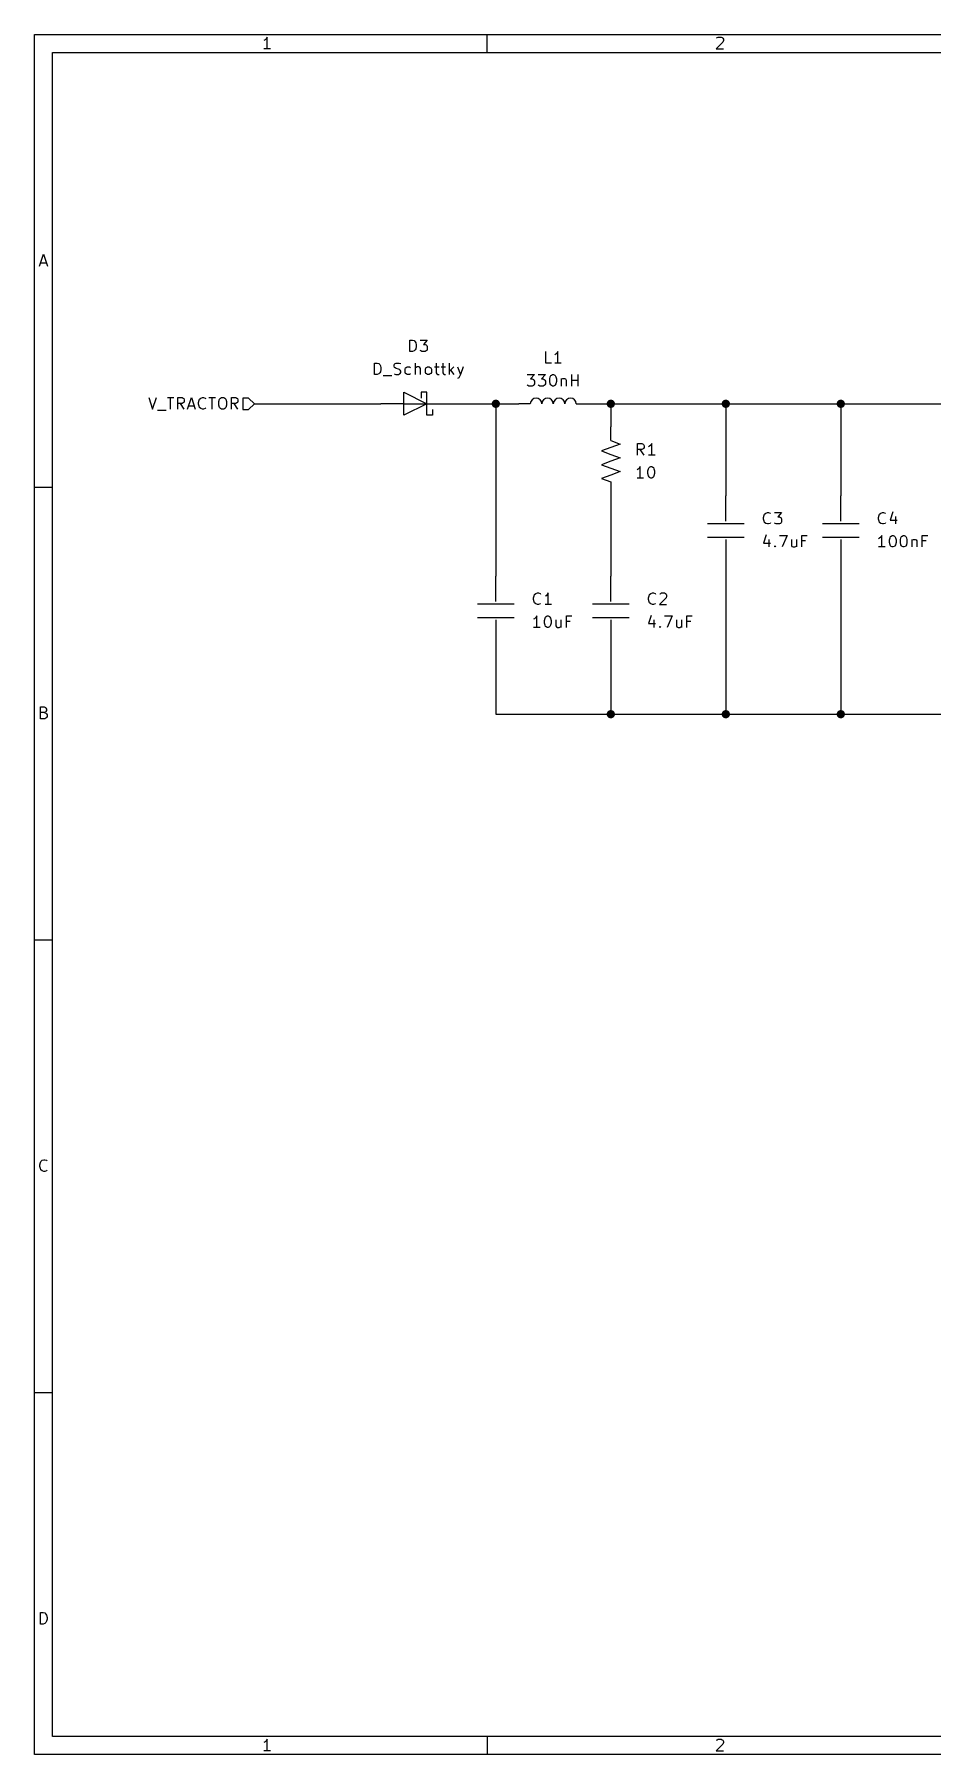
# Model space of a CAD drawing. Extents: x 0.4 to 11.3, y -7.9 to -0.4.
# Drawn here: x 0.39 to 4.3, y -7.87 to -0.39 of the extents above; entities that cross this region are included whole.
import ezdxf

# ---------------------------------------------------------------- set-up
doc = ezdxf.new("R2010")
doc.units = 0
doc.header["$MEASUREMENT"] = 0
for name, color, linetype in [('BROWN2', 54, 'CONTINUOUS'), ('CYAN2', 4, 'CONTINUOUS'), ('GREEN3', 91, 'CONTINUOUS'), ('RED2', 1, 'CONTINUOUS')]:
    doc.layers.add(name, color=color, linetype=linetype)

msp = doc.modelspace()

# ---------------------------------------------------------------- linework, layer by layer
at = {"layer": 'BROWN2', "linetype": 'CONTINUOUS'}
for p, q in [((0.8908, -1.9728), (0.9074, -2.0228)), ((0.9074, -2.0228), (0.9241, -1.9728)), ((0.9717, -1.9728), (1.0003, -1.9728)), ((0.986, -2.0228), (0.986, -1.9728)), ((1.017, -2.0228), (1.017, -1.9728)), ((1.017, -1.9728), (1.036, -1.9728)), ((1.036, -1.999), (1.017, -1.999)), ((1.0455, -2.0228), (1.0289, -1.999)), ((1.036, -1.9728), (1.0408, -1.9752)), ((1.0408, -1.9966), (1.036, -1.999)), ((1.0408, -1.9752), (1.0431, -1.9776)), ((1.0431, -1.9942), (1.0408, -1.9966)), ((1.0431, -1.9776), (1.0455, -1.9823)), ((1.0455, -1.9895), (1.0431, -1.9942)), ((1.0455, -1.9823), (1.0455, -1.9895)), ((1.0598, -2.0228), (1.0765, -1.9728)), ((1.0646, -2.0085), (1.0884, -2.0085)), ((1.0765, -1.9728), (1.0931, -2.0228)), ((1.1074, -1.9942), (1.1098, -1.9847)), ((1.1074, -2.0014), (1.1074, -1.9942)), ((1.1098, -2.0109), (1.1074, -2.0014)), ((1.1098, -1.9847), (1.1122, -1.9799)), ((1.1122, -2.0157), (1.1098, -2.0109)), ((1.1122, -1.9799), (1.117, -1.9752)), ((1.117, -2.0204), (1.1122, -2.0157)), ((1.117, -1.9752), (1.1241, -1.9728)), ((1.1241, -1.9728), (1.1289, -1.9728)), ((1.1289, -1.9728), (1.136, -1.9752)), ((1.136, -1.9752), (1.1384, -1.9776)), ((1.1384, -2.018), (1.136, -2.0204)), ((1.1527, -1.9728), (1.1812, -1.9728)), ((1.167, -2.0228), (1.167, -1.9728)), ((1.1955, -1.9895), (1.1979, -1.9799)), ((1.1955, -2.0061), (1.1955, -1.9895)), ((1.1979, -2.0157), (1.1955, -2.0061)), ((1.1979, -1.9799), (1.2027, -1.9752)), ((1.2027, -2.0204), (1.1979, -2.0157)), ((1.2027, -1.9752), (1.2074, -1.9728)), ((1.2074, -1.9728), (1.217, -1.9728)), ((1.217, -1.9728), (1.2217, -1.9752)), ((1.2217, -1.9752), (1.2265, -1.9799)), ((1.2265, -2.0157), (1.2217, -2.0204)), ((1.2265, -1.9799), (1.2289, -1.9895)), ((1.2289, -2.0061), (1.2265, -2.0157)), ((1.2289, -1.9895), (1.2289, -2.0061)), ((1.2503, -2.0228), (1.2503, -1.9728)), ((1.2503, -1.9728), (1.2693, -1.9728)), ((1.2693, -1.999), (1.2503, -1.999)), ((1.2789, -2.0228), (1.2622, -1.999)), ((1.2693, -1.9728), (1.2741, -1.9752)), ((1.2741, -1.9966), (1.2693, -1.999)), ((1.2741, -1.9752), (1.2765, -1.9776)), ((1.2765, -1.9942), (1.2741, -1.9966)), ((1.2765, -1.9776), (1.2789, -1.9823)), ((1.2789, -1.9895), (1.2765, -1.9942)), ((1.2789, -1.9823), (1.2789, -1.9895)), ((1.325, -1.975), (1.3, -1.975)), ((1.3, -1.975), (1.3, -2.025)), ((1.35, -2), (1.325, -1.975)), ((1.325, -2.025), (1.35, -2)), ((0.9289, -2.0276), (0.967, -2.0276)), ((1.1241, -2.0228), (1.117, -2.0204)), ((1.1289, -2.0228), (1.1241, -2.0228)), ((1.136, -2.0204), (1.1289, -2.0228)), ((1.2074, -2.0228), (1.2027, -2.0204)), ((1.217, -2.0228), (1.2074, -2.0228)), ((1.2217, -2.0204), (1.217, -2.0228)), ((1.3, -2.025), (1.325, -2.025))]:
    msp.add_line(p, q, dxfattribs=at)
at = {"layer": 'CYAN2', "linetype": 'CONTINUOUS'}
for p, q in [((2.0256, -1.7728), (2.0256, -1.7228)), ((2.0256, -1.7228), (2.0375, -1.7228)), ((2.0375, -1.7728), (2.0256, -1.7728)), ((2.0375, -1.7228), (2.0446, -1.7252)), ((2.0446, -1.7704), (2.0375, -1.7728)), ((2.0446, -1.7252), (2.0494, -1.7299)), ((2.0494, -1.7657), (2.0446, -1.7704)), ((2.0494, -1.7299), (2.0518, -1.7347)), ((2.0518, -1.7609), (2.0494, -1.7657)), ((2.0518, -1.7347), (2.0542, -1.7442)), ((2.0542, -1.7514), (2.0518, -1.7609)), ((2.0542, -1.7442), (2.0542, -1.7514)), ((2.0708, -1.7228), (2.1018, -1.7228)), ((2.0732, -1.7704), (2.0708, -1.768)), ((2.078, -1.7728), (2.0732, -1.7704)), ((2.0923, -1.7728), (2.078, -1.7728)), ((2.1018, -1.7228), (2.0851, -1.7418)), ((2.0851, -1.7418), (2.0923, -1.7418)), ((2.0923, -1.7418), (2.097, -1.7442)), ((2.097, -1.7704), (2.0923, -1.7728)), ((2.097, -1.7442), (2.0994, -1.7466)), ((2.0994, -1.768), (2.097, -1.7704)), ((2.0994, -1.7466), (2.1018, -1.7514)), ((2.1018, -1.7633), (2.0994, -1.768)), ((2.1018, -1.7514), (2.1018, -1.7633)), ((2.6179, -1.8228), (2.6179, -1.7728)), ((2.6607, -1.7847), (2.656, -1.7871)), ((2.6655, -1.7799), (2.6607, -1.7847)), ((2.6702, -1.7728), (2.6655, -1.7799)), ((2.6702, -1.8228), (2.6702, -1.7728)), ((1.872, -1.8728), (1.872, -1.8228)), ((1.872, -1.8228), (1.8839, -1.8228)), ((1.8839, -1.8228), (1.8911, -1.8252)), ((1.8911, -1.8252), (1.8958, -1.8299)), ((1.8958, -1.8657), (1.8911, -1.8704)), ((1.8958, -1.8299), (1.8982, -1.8347)), ((1.8982, -1.8609), (1.8958, -1.8657)), ((1.8982, -1.8347), (1.9006, -1.8442)), ((1.9006, -1.8514), (1.8982, -1.8609)), ((1.9006, -1.8442), (1.9006, -1.8514)), ((1.9577, -1.8323), (1.9601, -1.8276)), ((1.9577, -1.8371), (1.9577, -1.8323)), ((1.9601, -1.8418), (1.9577, -1.8371)), ((1.9601, -1.8276), (1.9625, -1.8252)), ((1.9625, -1.8442), (1.9601, -1.8418)), ((1.9625, -1.8252), (1.9673, -1.8228)), ((1.9673, -1.8466), (1.9625, -1.8442)), ((1.9673, -1.8228), (1.9792, -1.8228)), ((1.9768, -1.849), (1.9673, -1.8466)), ((1.9815, -1.8514), (1.9768, -1.849)), ((1.9792, -1.8228), (1.9863, -1.8252)), ((1.9839, -1.8538), (1.9815, -1.8514)), ((1.9815, -1.8704), (1.9839, -1.868)), ((1.9863, -1.8585), (1.9839, -1.8538)), ((1.9839, -1.868), (1.9863, -1.8633)), ((1.9863, -1.8633), (1.9863, -1.8585)), ((2.0054, -1.849), (2.0077, -1.8442)), ((2.0054, -1.8633), (2.0054, -1.849)), ((2.0077, -1.868), (2.0054, -1.8633)), ((2.0077, -1.8442), (2.0101, -1.8418)), ((2.0101, -1.8704), (2.0077, -1.868)), ((2.0101, -1.8418), (2.0149, -1.8395)), ((2.0149, -1.8395), (2.0244, -1.8395)), ((2.0244, -1.8395), (2.0292, -1.8418)), ((2.0506, -1.8728), (2.0506, -1.8228)), ((2.053, -1.8418), (2.0506, -1.8442)), ((2.0577, -1.8395), (2.053, -1.8418)), ((2.0649, -1.8395), (2.0577, -1.8395)), ((2.0696, -1.8418), (2.0649, -1.8395)), ((2.072, -1.8466), (2.0696, -1.8418)), ((2.072, -1.8728), (2.072, -1.8466)), ((2.0935, -1.849), (2.0958, -1.8442)), ((2.0935, -1.8633), (2.0935, -1.849)), ((2.0958, -1.868), (2.0935, -1.8633)), ((2.0958, -1.8442), (2.0982, -1.8418)), ((2.0982, -1.8704), (2.0958, -1.868)), ((2.0982, -1.8418), (2.103, -1.8395)), ((2.103, -1.8395), (2.1101, -1.8395)), ((2.1101, -1.8395), (2.1149, -1.8418)), ((2.1149, -1.8418), (2.1173, -1.8442)), ((2.1173, -1.868), (2.1149, -1.8704)), ((2.1173, -1.8442), (2.1196, -1.849)), ((2.1196, -1.8633), (2.1173, -1.868)), ((2.1196, -1.849), (2.1196, -1.8633)), ((2.1339, -1.8395), (2.153, -1.8395)), ((2.1411, -1.8228), (2.1411, -1.8657)), ((2.1411, -1.8657), (2.1434, -1.8704)), ((2.1625, -1.8395), (2.1815, -1.8395)), ((2.1696, -1.8228), (2.1696, -1.8657)), ((2.1696, -1.8657), (2.172, -1.8704)), ((2.1982, -1.8728), (2.1982, -1.8228)), ((2.2173, -1.8395), (2.1982, -1.8585)), ((2.203, -1.8538), (2.2173, -1.8728)), ((2.2339, -1.8395), (2.2458, -1.8728)), ((2.2577, -1.8395), (2.2458, -1.8728)), ((2.6417, -1.8228), (2.6179, -1.8228)), ((2.6845, -1.8228), (2.656, -1.8228)), ((1.8839, -1.8728), (1.872, -1.8728)), ((1.8911, -1.8704), (1.8839, -1.8728)), ((1.9101, -1.8776), (1.9482, -1.8776)), ((1.9577, -1.8704), (1.9649, -1.8728)), ((1.9649, -1.8728), (1.9768, -1.8728)), ((1.9768, -1.8728), (1.9815, -1.8704)), ((2.0149, -1.8728), (2.0101, -1.8704)), ((2.0244, -1.8728), (2.0149, -1.8728)), ((2.0292, -1.8704), (2.0244, -1.8728)), ((2.103, -1.8728), (2.0982, -1.8704)), ((2.1101, -1.8728), (2.103, -1.8728)), ((2.1149, -1.8704), (2.1101, -1.8728)), ((2.1434, -1.8704), (2.1482, -1.8728)), ((2.1482, -1.8728), (2.153, -1.8728)), ((2.172, -1.8704), (2.1768, -1.8728)), ((2.1768, -1.8728), (2.1815, -1.8728)), ((2.2387, -1.8871), (2.2339, -1.8895)), ((2.2411, -1.8847), (2.2387, -1.8871)), ((2.2458, -1.8728), (2.2411, -1.8847)), ((2.5369, -1.8728), (2.5679, -1.8728)), ((2.5393, -1.9204), (2.5369, -1.918)), ((2.544, -1.9228), (2.5393, -1.9204)), ((2.5583, -1.9228), (2.544, -1.9228)), ((2.5679, -1.8728), (2.5512, -1.8918)), ((2.5512, -1.8918), (2.5583, -1.8918)), ((2.5583, -1.8918), (2.5631, -1.8942)), ((2.5631, -1.9204), (2.5583, -1.9228)), ((2.5631, -1.8942), (2.5655, -1.8966)), ((2.5655, -1.918), (2.5631, -1.9204)), ((2.5655, -1.8966), (2.5679, -1.9014)), ((2.5679, -1.9133), (2.5655, -1.918)), ((2.5679, -1.9014), (2.5679, -1.9133)), ((2.5845, -1.8728), (2.6155, -1.8728)), ((2.5869, -1.9204), (2.5845, -1.918)), ((2.5917, -1.9228), (2.5869, -1.9204)), ((2.606, -1.9228), (2.5917, -1.9228)), ((2.6155, -1.8728), (2.5988, -1.8918)), ((2.5988, -1.8918), (2.606, -1.8918)), ((2.606, -1.8918), (2.6107, -1.8942)), ((2.6107, -1.9204), (2.606, -1.9228)), ((2.6107, -1.8942), (2.6131, -1.8966)), ((2.6131, -1.918), (2.6107, -1.9204)), ((2.6131, -1.8966), (2.6155, -1.9014)), ((2.6155, -1.9133), (2.6131, -1.918)), ((2.6155, -1.9014), (2.6155, -1.9133)), ((2.6345, -1.8918), (2.6369, -1.8823)), ((2.6345, -1.9038), (2.6345, -1.8918)), ((2.6369, -1.9133), (2.6345, -1.9038)), ((2.6369, -1.8823), (2.6393, -1.8776)), ((2.6393, -1.918), (2.6369, -1.9133)), ((2.6393, -1.8776), (2.6417, -1.8752)), ((2.6417, -1.9204), (2.6393, -1.918)), ((2.6417, -1.8752), (2.6464, -1.8728)), ((2.6464, -1.9228), (2.6417, -1.9204)), ((2.6464, -1.8728), (2.6512, -1.8728)), ((2.6512, -1.9228), (2.6464, -1.9228)), ((2.6512, -1.8728), (2.6559, -1.8752)), ((2.6559, -1.9204), (2.6512, -1.9228)), ((2.6559, -1.8752), (2.6583, -1.8776)), ((2.6583, -1.918), (2.6559, -1.9204)), ((2.6583, -1.8776), (2.6607, -1.8823)), ((2.6607, -1.9133), (2.6583, -1.918)), ((2.6607, -1.8823), (2.6631, -1.8918)), ((2.6631, -1.9038), (2.6607, -1.9133)), ((2.6631, -1.8918), (2.6631, -1.9038)), ((2.6845, -1.8895), (2.6845, -1.9228)), ((2.6845, -1.8942), (2.6869, -1.8918)), ((2.6869, -1.8918), (2.6917, -1.8895)), ((2.6917, -1.8895), (2.6988, -1.8895)), ((2.6988, -1.8895), (2.7036, -1.8918)), ((2.7036, -1.8918), (2.7059, -1.8966)), ((2.7059, -1.8966), (2.7059, -1.9228)), ((2.7298, -1.9228), (2.7298, -1.8728)), ((2.7298, -1.8966), (2.7583, -1.8966)), ((2.7583, -1.9228), (2.7583, -1.8728)), ((3.0163, -2.2228), (3.0163, -2.1728)), ((3.0163, -2.1728), (3.0353, -2.1728)), ((3.0353, -2.199), (3.0163, -2.199)), ((3.0449, -2.2228), (3.0282, -2.199)), ((3.0353, -2.1728), (3.0401, -2.1752)), ((3.0401, -2.1966), (3.0353, -2.199)), ((3.0401, -2.1752), (3.0425, -2.1776)), ((3.0425, -2.1942), (3.0401, -2.1966)), ((3.0425, -2.1776), (3.0449, -2.1823)), ((3.0449, -2.1895), (3.0425, -2.1942)), ((3.0449, -2.1823), (3.0449, -2.1895)), ((3.0687, -2.1847), (3.0639, -2.1871)), ((3.0925, -2.2228), (3.0639, -2.2228)), ((3.0734, -2.1799), (3.0687, -2.1847)), ((3.0782, -2.1728), (3.0734, -2.1799)), ((3.0782, -2.2228), (3.0782, -2.1728)), ((3.0187, -2.2847), (3.0139, -2.2871)), ((3.0234, -2.2799), (3.0187, -2.2847)), ((3.0282, -2.2728), (3.0234, -2.2799)), ((3.0282, -2.3228), (3.0282, -2.2728)), ((3.0615, -2.2918), (3.0639, -2.2823)), ((3.0615, -2.3038), (3.0615, -2.2918)), ((3.0639, -2.3133), (3.0615, -2.3038)), ((3.0639, -2.2823), (3.0663, -2.2776)), ((3.0663, -2.318), (3.0639, -2.3133)), ((3.0663, -2.2776), (3.0687, -2.2752)), ((3.0687, -2.3204), (3.0663, -2.318)), ((3.0687, -2.2752), (3.0734, -2.2728)), ((3.0734, -2.2728), (3.0782, -2.2728)), ((3.0782, -2.2728), (3.0829, -2.2752)), ((3.0829, -2.2752), (3.0853, -2.2776)), ((3.0853, -2.318), (3.0829, -2.3204)), ((3.0853, -2.2776), (3.0877, -2.2823)), ((3.0877, -2.3133), (3.0853, -2.318)), ((3.0877, -2.2823), (3.0901, -2.2918)), ((3.0901, -2.3038), (3.0877, -2.3133)), ((3.0901, -2.2918), (3.0901, -2.3038)), ((3.0425, -2.3228), (3.0139, -2.3228)), ((3.0734, -2.3228), (3.0687, -2.3204)), ((3.0782, -2.3228), (3.0734, -2.3228)), ((3.0829, -2.3204), (3.0782, -2.3228)), ((3.5639, -2.4942), (3.5663, -2.4847)), ((3.5639, -2.5014), (3.5639, -2.4942)), ((3.5663, -2.5109), (3.5639, -2.5014)), ((3.5663, -2.4847), (3.5687, -2.4799)), ((3.5687, -2.5157), (3.5663, -2.5109)), ((3.5687, -2.4799), (3.5734, -2.4752)), ((3.5734, -2.5204), (3.5687, -2.5157)), ((3.5734, -2.4752), (3.5806, -2.4728)), ((3.5806, -2.5228), (3.5734, -2.5204)), ((3.5806, -2.4728), (3.5853, -2.4728)), ((3.5853, -2.5228), (3.5806, -2.5228)), ((3.5853, -2.4728), (3.5925, -2.4752)), ((3.5925, -2.5204), (3.5853, -2.5228)), ((3.5925, -2.4752), (3.5949, -2.4776)), ((3.5949, -2.518), (3.5925, -2.5204)), ((3.6115, -2.4728), (3.6425, -2.4728)), ((3.6139, -2.5204), (3.6115, -2.518)), ((3.6187, -2.5228), (3.6139, -2.5204)), ((3.6329, -2.5228), (3.6187, -2.5228)), ((3.6425, -2.4728), (3.6258, -2.4918)), ((3.6258, -2.4918), (3.6329, -2.4918)), ((3.6329, -2.4918), (3.6377, -2.4942)), ((3.6377, -2.5204), (3.6329, -2.5228)), ((3.6377, -2.4942), (3.6401, -2.4966)), ((3.6401, -2.518), (3.6377, -2.5204)), ((3.6401, -2.4966), (3.6425, -2.5014)), ((3.6425, -2.5133), (3.6401, -2.518)), ((3.6425, -2.5014), (3.6425, -2.5133)), ((4.0639, -2.4942), (4.0663, -2.4847)), ((4.0639, -2.5014), (4.0639, -2.4942)), ((4.0663, -2.5109), (4.0639, -2.5014)), ((4.0663, -2.4847), (4.0687, -2.4799)), ((4.0687, -2.5157), (4.0663, -2.5109)), ((4.0687, -2.4799), (4.0734, -2.4752)), ((4.0734, -2.5204), (4.0687, -2.5157)), ((4.0734, -2.4752), (4.0806, -2.4728)), ((4.0806, -2.5228), (4.0734, -2.5204)), ((4.0806, -2.4728), (4.0853, -2.4728)), ((4.0853, -2.5228), (4.0806, -2.5228)), ((4.0853, -2.4728), (4.0925, -2.4752)), ((4.0925, -2.5204), (4.0853, -2.5228)), ((4.0925, -2.4752), (4.0949, -2.4776)), ((4.0949, -2.518), (4.0925, -2.5204)), ((4.1258, -2.4704), (4.1139, -2.5061)), ((4.1139, -2.5061), (4.1449, -2.5061)), ((4.1377, -2.4895), (4.1377, -2.5228)), ((3.5758, -2.5704), (3.5639, -2.6061)), ((3.5639, -2.6061), (3.5949, -2.6061)), ((3.5877, -2.5895), (3.5877, -2.6228)), ((3.6115, -2.6204), (3.6139, -2.618)), ((3.6139, -2.618), (3.6163, -2.6204)), ((3.6139, -2.618), (3.6139, -2.6228)), ((3.6329, -2.5728), (3.6663, -2.5728)), ((3.6663, -2.5728), (3.6449, -2.6228)), ((3.6853, -2.5895), (3.6853, -2.6157)), ((3.6853, -2.6157), (3.6877, -2.6204)), ((3.7044, -2.6204), (3.7068, -2.618)), ((3.7068, -2.5895), (3.7068, -2.6228)), ((3.7306, -2.6228), (3.7306, -2.5728)), ((3.7306, -2.5728), (3.7544, -2.5728)), ((3.7472, -2.5966), (3.7306, -2.5966)), ((4.0687, -2.5847), (4.0639, -2.5871)), ((4.0734, -2.5799), (4.0687, -2.5847)), ((4.0782, -2.5728), (4.0734, -2.5799)), ((4.0782, -2.6228), (4.0782, -2.5728)), ((4.1115, -2.5918), (4.1139, -2.5823)), ((4.1115, -2.6038), (4.1115, -2.5918)), ((4.1139, -2.6133), (4.1115, -2.6038)), ((4.1139, -2.5823), (4.1163, -2.5776)), ((4.1163, -2.618), (4.1139, -2.6133)), ((4.1163, -2.5776), (4.1187, -2.5752)), ((4.1187, -2.6204), (4.1163, -2.618)), ((4.1187, -2.5752), (4.1234, -2.5728)), ((4.1234, -2.5728), (4.1282, -2.5728)), ((4.1282, -2.5728), (4.1329, -2.5752)), ((4.1329, -2.5752), (4.1353, -2.5776)), ((4.1353, -2.618), (4.1329, -2.6204)), ((4.1353, -2.5776), (4.1377, -2.5823)), ((4.1377, -2.6133), (4.1353, -2.618)), ((4.1377, -2.5823), (4.1401, -2.5918)), ((4.1401, -2.6038), (4.1377, -2.6133)), ((4.1401, -2.5918), (4.1401, -2.6038)), ((4.1591, -2.5918), (4.1615, -2.5823)), ((4.1591, -2.6038), (4.1591, -2.5918)), ((4.1615, -2.6133), (4.1591, -2.6038)), ((4.1615, -2.5823), (4.1639, -2.5776)), ((4.1639, -2.618), (4.1615, -2.6133)), ((4.1639, -2.5776), (4.1663, -2.5752)), ((4.1663, -2.6204), (4.1639, -2.618)), ((4.1663, -2.5752), (4.171, -2.5728)), ((4.171, -2.5728), (4.1758, -2.5728)), ((4.1758, -2.5728), (4.1806, -2.5752)), ((4.1806, -2.5752), (4.1829, -2.5776)), ((4.1829, -2.618), (4.1806, -2.6204)), ((4.1829, -2.5776), (4.1853, -2.5823)), ((4.1853, -2.6133), (4.1829, -2.618)), ((4.1853, -2.5823), (4.1877, -2.5918)), ((4.1877, -2.6038), (4.1853, -2.6133)), ((4.1877, -2.5918), (4.1877, -2.6038)), ((4.2091, -2.5895), (4.2091, -2.6228)), ((4.2091, -2.5942), (4.2115, -2.5918)), ((4.2115, -2.5918), (4.2163, -2.5895)), ((4.2163, -2.5895), (4.2234, -2.5895)), ((4.2234, -2.5895), (4.2282, -2.5918)), ((4.2282, -2.5918), (4.2306, -2.5966)), ((4.2306, -2.5966), (4.2306, -2.6228)), ((4.2544, -2.6228), (4.2544, -2.5728)), ((4.2544, -2.5728), (4.2782, -2.5728)), ((4.271, -2.5966), (4.2544, -2.5966)), ((3.6139, -2.6228), (3.6115, -2.6204)), ((3.6163, -2.6204), (3.6139, -2.6228)), ((3.6877, -2.6204), (3.6925, -2.6228)), ((3.6925, -2.6228), (3.6996, -2.6228)), ((3.6996, -2.6228), (3.7044, -2.6204)), ((4.0925, -2.6228), (4.0639, -2.6228)), ((4.1234, -2.6228), (4.1187, -2.6204)), ((4.1282, -2.6228), (4.1234, -2.6228)), ((4.1329, -2.6204), (4.1282, -2.6228)), ((4.171, -2.6228), (4.1663, -2.6204)), ((4.1758, -2.6228), (4.171, -2.6228)), ((4.1806, -2.6204), (4.1758, -2.6228)), ((2.5639, -2.8442), (2.5663, -2.8347)), ((2.5663, -2.8347), (2.5687, -2.8299)), ((2.5687, -2.8299), (2.5734, -2.8252)), ((2.5734, -2.8252), (2.5806, -2.8228)), ((2.5806, -2.8228), (2.5853, -2.8228)), ((2.5853, -2.8228), (2.5925, -2.8252)), ((2.5925, -2.8252), (2.5949, -2.8276)), ((2.6187, -2.8347), (2.6139, -2.8371)), ((2.6234, -2.8299), (2.6187, -2.8347)), ((2.6282, -2.8228), (2.6234, -2.8299)), ((2.6282, -2.8728), (2.6282, -2.8228)), ((3.0639, -2.8442), (3.0663, -2.8347)), ((3.0663, -2.8347), (3.0687, -2.8299)), ((3.0687, -2.8299), (3.0734, -2.8252)), ((3.0734, -2.8252), (3.0806, -2.8228)), ((3.0806, -2.8228), (3.0853, -2.8228)), ((3.0853, -2.8228), (3.0925, -2.8252)), ((3.0925, -2.8252), (3.0949, -2.8276)), ((3.1139, -2.8276), (3.1163, -2.8252)), ((3.1163, -2.8252), (3.121, -2.8228)), ((3.121, -2.8228), (3.1329, -2.8228)), ((3.1329, -2.8228), (3.1377, -2.8252)), ((3.1377, -2.8252), (3.1401, -2.8276)), ((3.1401, -2.8276), (3.1425, -2.8323)), ((3.1425, -2.8371), (3.1401, -2.8442)), ((3.1425, -2.8323), (3.1425, -2.8371)), ((2.5639, -2.8514), (2.5639, -2.8442)), ((2.5663, -2.8609), (2.5639, -2.8514)), ((2.5687, -2.8657), (2.5663, -2.8609)), ((2.5734, -2.8704), (2.5687, -2.8657)), ((2.5806, -2.8728), (2.5734, -2.8704)), ((2.5853, -2.8728), (2.5806, -2.8728)), ((2.5925, -2.8704), (2.5853, -2.8728)), ((2.5949, -2.868), (2.5925, -2.8704)), ((2.6425, -2.8728), (2.6139, -2.8728)), ((3.0639, -2.8514), (3.0639, -2.8442)), ((3.0663, -2.8609), (3.0639, -2.8514)), ((3.0687, -2.8657), (3.0663, -2.8609)), ((3.0734, -2.8704), (3.0687, -2.8657)), ((3.0806, -2.8728), (3.0734, -2.8704)), ((3.0853, -2.8728), (3.0806, -2.8728)), ((3.0925, -2.8704), (3.0853, -2.8728)), ((3.0949, -2.868), (3.0925, -2.8704)), ((3.1401, -2.8442), (3.1115, -2.8728)), ((3.1115, -2.8728), (3.1425, -2.8728)), ((2.5687, -2.9347), (2.5639, -2.9371)), ((2.5925, -2.9728), (2.5639, -2.9728)), ((2.5734, -2.9299), (2.5687, -2.9347)), ((2.5782, -2.9228), (2.5734, -2.9299)), ((2.5782, -2.9728), (2.5782, -2.9228)), ((2.6115, -2.9418), (2.6139, -2.9323)), ((2.6115, -2.9538), (2.6115, -2.9418)), ((2.6139, -2.9633), (2.6115, -2.9538)), ((2.6139, -2.9323), (2.6163, -2.9276)), ((2.6163, -2.968), (2.6139, -2.9633)), ((2.6163, -2.9276), (2.6187, -2.9252)), ((2.6187, -2.9704), (2.6163, -2.968)), ((2.6187, -2.9252), (2.6234, -2.9228)), ((2.6234, -2.9728), (2.6187, -2.9704)), ((2.6234, -2.9228), (2.6282, -2.9228)), ((2.6282, -2.9728), (2.6234, -2.9728)), ((2.6282, -2.9228), (2.6329, -2.9252)), ((2.6329, -2.9704), (2.6282, -2.9728)), ((2.6329, -2.9252), (2.6353, -2.9276)), ((2.6353, -2.968), (2.6329, -2.9704)), ((2.6353, -2.9276), (2.6377, -2.9323)), ((2.6377, -2.9633), (2.6353, -2.968)), ((2.6377, -2.9323), (2.6401, -2.9418)), ((2.6401, -2.9538), (2.6377, -2.9633)), ((2.6401, -2.9418), (2.6401, -2.9538)), ((2.6615, -2.9395), (2.6615, -2.9657)), ((2.6615, -2.9657), (2.6639, -2.9704)), ((2.6639, -2.9704), (2.6687, -2.9728)), ((2.6687, -2.9728), (2.6758, -2.9728)), ((2.6758, -2.9728), (2.6806, -2.9704)), ((2.6806, -2.9704), (2.6829, -2.968)), ((2.6829, -2.9395), (2.6829, -2.9728)), ((2.7068, -2.9728), (2.7068, -2.9228)), ((2.7068, -2.9228), (2.7306, -2.9228)), ((2.7234, -2.9466), (2.7068, -2.9466)), ((3.0758, -2.9204), (3.0639, -2.9561)), ((3.0639, -2.9561), (3.0949, -2.9561)), ((3.0877, -2.9395), (3.0877, -2.9728)), ((3.1115, -2.9704), (3.1139, -2.968)), ((3.1139, -2.9728), (3.1115, -2.9704)), ((3.1139, -2.968), (3.1163, -2.9704)), ((3.1139, -2.968), (3.1139, -2.9728)), ((3.1163, -2.9704), (3.1139, -2.9728)), ((3.1329, -2.9228), (3.1663, -2.9228)), ((3.1663, -2.9228), (3.1449, -2.9728)), ((3.1853, -2.9395), (3.1853, -2.9657)), ((3.1853, -2.9657), (3.1877, -2.9704)), ((3.1877, -2.9704), (3.1925, -2.9728)), ((3.1925, -2.9728), (3.1996, -2.9728)), ((3.1996, -2.9728), (3.2044, -2.9704)), ((3.2044, -2.9704), (3.2068, -2.968)), ((3.2068, -2.9395), (3.2068, -2.9728)), ((3.2306, -2.9728), (3.2306, -2.9228)), ((3.2306, -2.9228), (3.2544, -2.9228)), ((3.2472, -2.9466), (3.2306, -2.9466))]:
    msp.add_line(p, q, dxfattribs=at)
at = {"layer": 'GREEN3', "linetype": 'CONTINUOUS'}
for p, q in [((1.35, -2), (1.9, -2)), ((2.2, -2), (2.4, -2)), ((2.4, -2), (2.5, -2)), ((2.4, -2), (2.4, -2.75)), ((2.8, -2), (2.9, -2)), ((2.9, -2), (3.4, -2)), ((2.9, -2), (2.9, -2.1)), ((3.4, -2), (3.4, -2.4)), ((3.4, -2), (3.9, -2)), ((3.9, -2), (5.05, -2)), ((3.9, -2), (3.9, -2.4)), ((2.9, -2.4), (2.9, -2.75)), ((3.4, -2.7), (3.4, -3.35)), ((3.9, -2.7), (3.9, -3.35)), ((2.4, -3.05), (2.4, -3.35)), ((2.9, -3.05), (2.9, -3.35)), ((2.4, -3.35), (2.9, -3.35)), ((2.9, -3.35), (3.4, -3.35)), ((3.4, -3.35), (3.9, -3.35)), ((3.9, -3.35), (4.4, -3.35))]:
    msp.add_line(p, q, dxfattribs=at)
at = {"layer": 'GREEN3', "const_width": 0.018}
for points in [[(2.391, -2, 1), (2.409, -2, 1)], [(2.891, -2, 1), (2.909, -2, 1)], [(3.391, -2, 1), (3.409, -2, 1)], [(3.891, -2, 1), (3.909, -2, 1)], [(2.891, -3.35, 1), (2.909, -3.35, 1)], [(3.391, -3.35, 1), (3.409, -3.35, 1)], [(3.891, -3.35, 1), (3.909, -3.35, 1)]]:
    msp.add_lwpolyline(points, format="xyb", close=True, dxfattribs=at)
at = {"layer": 'RED2', "linetype": 'CONTINUOUS'}
for p, q in [((0.3937, -0.3937), (11.2993, -0.3937)), ((0.3937, -7.8743), (0.3937, -0.3937)), ((1.3965, -0.4174), (1.3916, -0.4199)), ((1.4013, -0.4126), (1.3965, -0.4174)), ((1.4062, -0.4053), (1.4013, -0.4126)), ((1.4062, -0.4564), (1.4062, -0.4053)), ((2.3622, -0.4724), (2.3622, -0.3937)), ((3.3869, -0.4272), (3.3576, -0.4564)), ((3.3601, -0.4101), (3.3625, -0.4077)), ((3.3625, -0.4077), (3.3674, -0.4053)), ((3.3674, -0.4053), (3.3796, -0.4053)), ((3.3796, -0.4053), (3.3845, -0.4077)), ((3.3845, -0.4077), (3.3869, -0.4101)), ((3.3869, -0.4101), (3.3893, -0.415)), ((3.3893, -0.4199), (3.3869, -0.4272)), ((3.3893, -0.415), (3.3893, -0.4199)), ((0.4724, -0.4724), (11.2206, -0.4724)), ((0.4724, -7.7956), (0.4724, -0.4724)), ((1.4208, -0.4564), (1.3916, -0.4564)), ((3.3576, -0.4564), (3.3893, -0.4564)), ((0.416, -1.4013), (0.4331, -1.3501)), ((0.4209, -1.3867), (0.4453, -1.3867)), ((0.4331, -1.3501), (0.4501, -1.4013)), ((2, -2), (1.9, -2)), ((2, -2.05), (2, -1.95)), ((2, -1.95), (2.1, -2)), ((2.1, -2), (2, -2.05)), ((2, -2), (2.1, -2)), ((2.1, -1.95), (2.075, -1.95)), ((2.075, -1.95), (2.075, -1.975)), ((2.1, -2.05), (2.1, -1.95)), ((2.1, -2), (2.2, -2)), ((2.55, -2), (2.5, -2)), ((2.75, -2), (2.8, -2)), ((2.125, -2.05), (2.1, -2.05)), ((2.125, -2.025), (2.125, -2.05)), ((2.9, -2.15), (2.9, -2.1)), ((2.9, -2.16), (2.9, -2.15)), ((2.9, -2.16), (2.94, -2.175)), ((2.9, -2.19), (2.86, -2.205)), ((2.86, -2.205), (2.9, -2.22)), ((2.94, -2.175), (2.9, -2.19)), ((2.9, -2.22), (2.94, -2.235)), ((2.94, -2.235), (2.9, -2.25)), ((2.9, -2.25), (2.86, -2.265)), ((2.86, -2.265), (2.9, -2.28)), ((2.9, -2.31), (2.86, -2.325)), ((2.9, -2.28), (2.94, -2.295)), ((2.94, -2.295), (2.9, -2.31)), ((0.3937, -2.3622), (0.4724, -2.3622)), ((2.86, -2.325), (2.9, -2.34)), ((2.9, -2.34), (2.9, -2.35)), ((2.9, -2.35), (2.9, -2.4)), ((3.4, -2.51), (3.4, -2.4)), ((3.9, -2.51), (3.9, -2.4)), ((3.32, -2.52), (3.48, -2.52)), ((3.82, -2.52), (3.98, -2.52)), ((3.32, -2.58), (3.48, -2.58)), ((3.4, -2.59), (3.4, -2.7)), ((3.82, -2.58), (3.98, -2.58)), ((3.9, -2.59), (3.9, -2.7)), ((2.4, -2.86), (2.4, -2.75)), ((2.9, -2.86), (2.9, -2.75)), ((2.32, -2.87), (2.48, -2.87)), ((2.82, -2.87), (2.98, -2.87)), ((2.32, -2.93), (2.48, -2.93)), ((2.4, -2.94), (2.4, -3.05)), ((2.82, -2.93), (2.98, -2.93)), ((2.9, -2.94), (2.9, -3.05)), ((0.4197, -3.3698), (0.4197, -3.3186)), ((0.4197, -3.3186), (0.4367, -3.3186)), ((0.4367, -3.343), (0.4197, -3.343)), ((0.4367, -3.3186), (0.4416, -3.3211)), ((0.4416, -3.3406), (0.4367, -3.343)), ((0.4367, -3.343), (0.444, -3.3455)), ((0.4416, -3.3211), (0.444, -3.3235)), ((0.444, -3.3381), (0.4416, -3.3406)), ((0.444, -3.3235), (0.4465, -3.3284)), ((0.4465, -3.3333), (0.444, -3.3381)), ((0.444, -3.3455), (0.4465, -3.3479)), ((0.4465, -3.365), (0.444, -3.3674)), ((0.4465, -3.3284), (0.4465, -3.3333)), ((0.4465, -3.3479), (0.4489, -3.3528)), ((0.4489, -3.3601), (0.4465, -3.365)), ((0.4489, -3.3528), (0.4489, -3.3601)), ((0.4392, -3.3698), (0.4197, -3.3698)), ((0.444, -3.3674), (0.4392, -3.3698)), ((0.3937, -4.3307), (0.4724, -4.3307)), ((0.4172, -5.3091), (0.4197, -5.2993)), ((0.4172, -5.3164), (0.4172, -5.3091)), ((0.4197, -5.2993), (0.4221, -5.2945)), ((0.4221, -5.2945), (0.427, -5.2896)), ((0.427, -5.2896), (0.4343, -5.2872)), ((0.4343, -5.2872), (0.4392, -5.2872)), ((0.4392, -5.2872), (0.4465, -5.2896)), ((0.4465, -5.2896), (0.4489, -5.292)), ((0.4197, -5.3261), (0.4172, -5.3164)), ((0.4221, -5.331), (0.4197, -5.3261)), ((0.427, -5.3359), (0.4221, -5.331)), ((0.4343, -5.3383), (0.427, -5.3359)), ((0.4392, -5.3383), (0.4343, -5.3383)), ((0.4465, -5.3359), (0.4392, -5.3383)), ((0.4489, -5.3335), (0.4465, -5.3359)), ((0.3937, -6.2992), (0.4724, -6.2992)), ((0.4197, -7.3068), (0.4197, -7.2557)), ((0.4197, -7.2557), (0.4319, -7.2557)), ((0.4319, -7.2557), (0.4392, -7.2581)), ((0.4319, -7.3068), (0.4197, -7.3068)), ((0.4392, -7.3044), (0.4319, -7.3068)), ((0.4392, -7.2581), (0.444, -7.263)), ((0.444, -7.2995), (0.4392, -7.3044)), ((0.444, -7.263), (0.4465, -7.2678)), ((0.4465, -7.2946), (0.444, -7.2995)), ((0.4465, -7.2678), (0.4489, -7.2776)), ((0.4489, -7.2849), (0.4465, -7.2946)), ((0.4489, -7.2776), (0.4489, -7.2849)), ((11.2206, -7.7956), (0.4724, -7.7956)), ((1.3965, -7.8193), (1.3916, -7.8217)), ((1.4013, -7.8144), (1.3965, -7.8193)), ((1.4062, -7.8071), (1.4013, -7.8144)), ((1.4062, -7.8583), (1.4062, -7.8071)), ((2.3622, -7.7956), (2.3622, -7.8743)), ((3.3869, -7.8291), (3.3576, -7.8583)), ((3.3601, -7.812), (3.3625, -7.8096)), ((3.3625, -7.8096), (3.3674, -7.8071)), ((3.3674, -7.8071), (3.3796, -7.8071)), ((3.3796, -7.8071), (3.3845, -7.8096)), ((3.3845, -7.8096), (3.3869, -7.812)), ((3.3869, -7.812), (3.3893, -7.8169)), ((3.3893, -7.8217), (3.3869, -7.8291)), ((3.3893, -7.8169), (3.3893, -7.8217)), ((11.2993, -7.8743), (0.3937, -7.8743)), ((1.4208, -7.8583), (1.3916, -7.8583)), ((3.3576, -7.8583), (3.3893, -7.8583))]:
    msp.add_line(p, q, dxfattribs=at)
at = {"layer": 'RED2'}
for centre in [(2.575, -2.0001), (2.625, -2.0001), (2.675, -2.0001), (2.725, -2.0001)]:
    msp.add_arc(centre, 0.025, 0.24414, 179.75586, dxfattribs=at)

doc.saveas('drawing.dxf')
